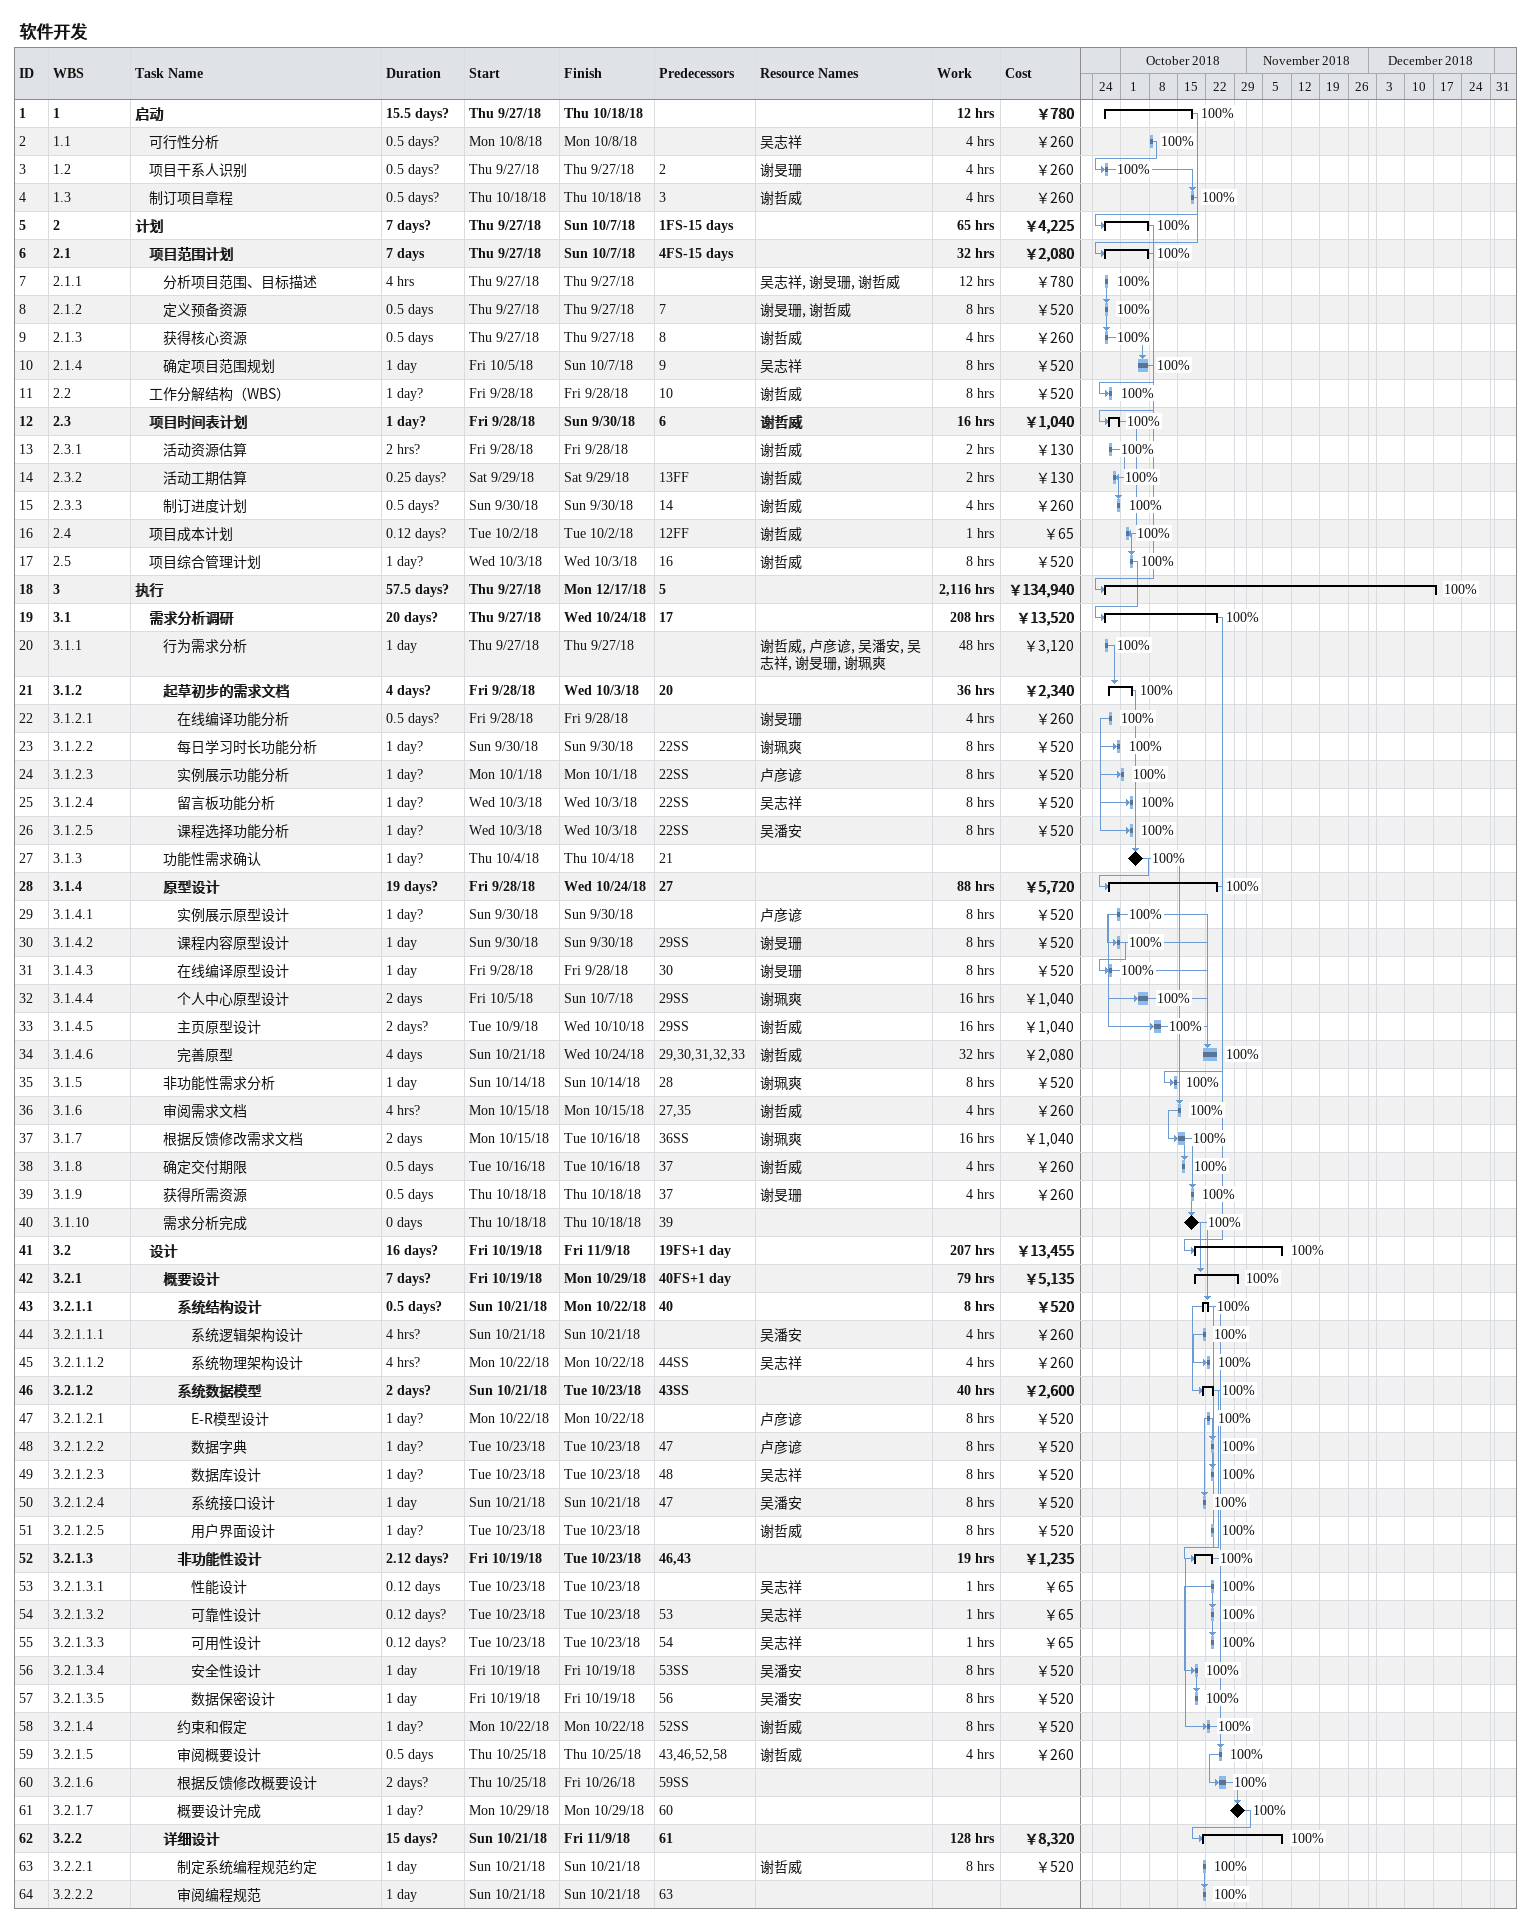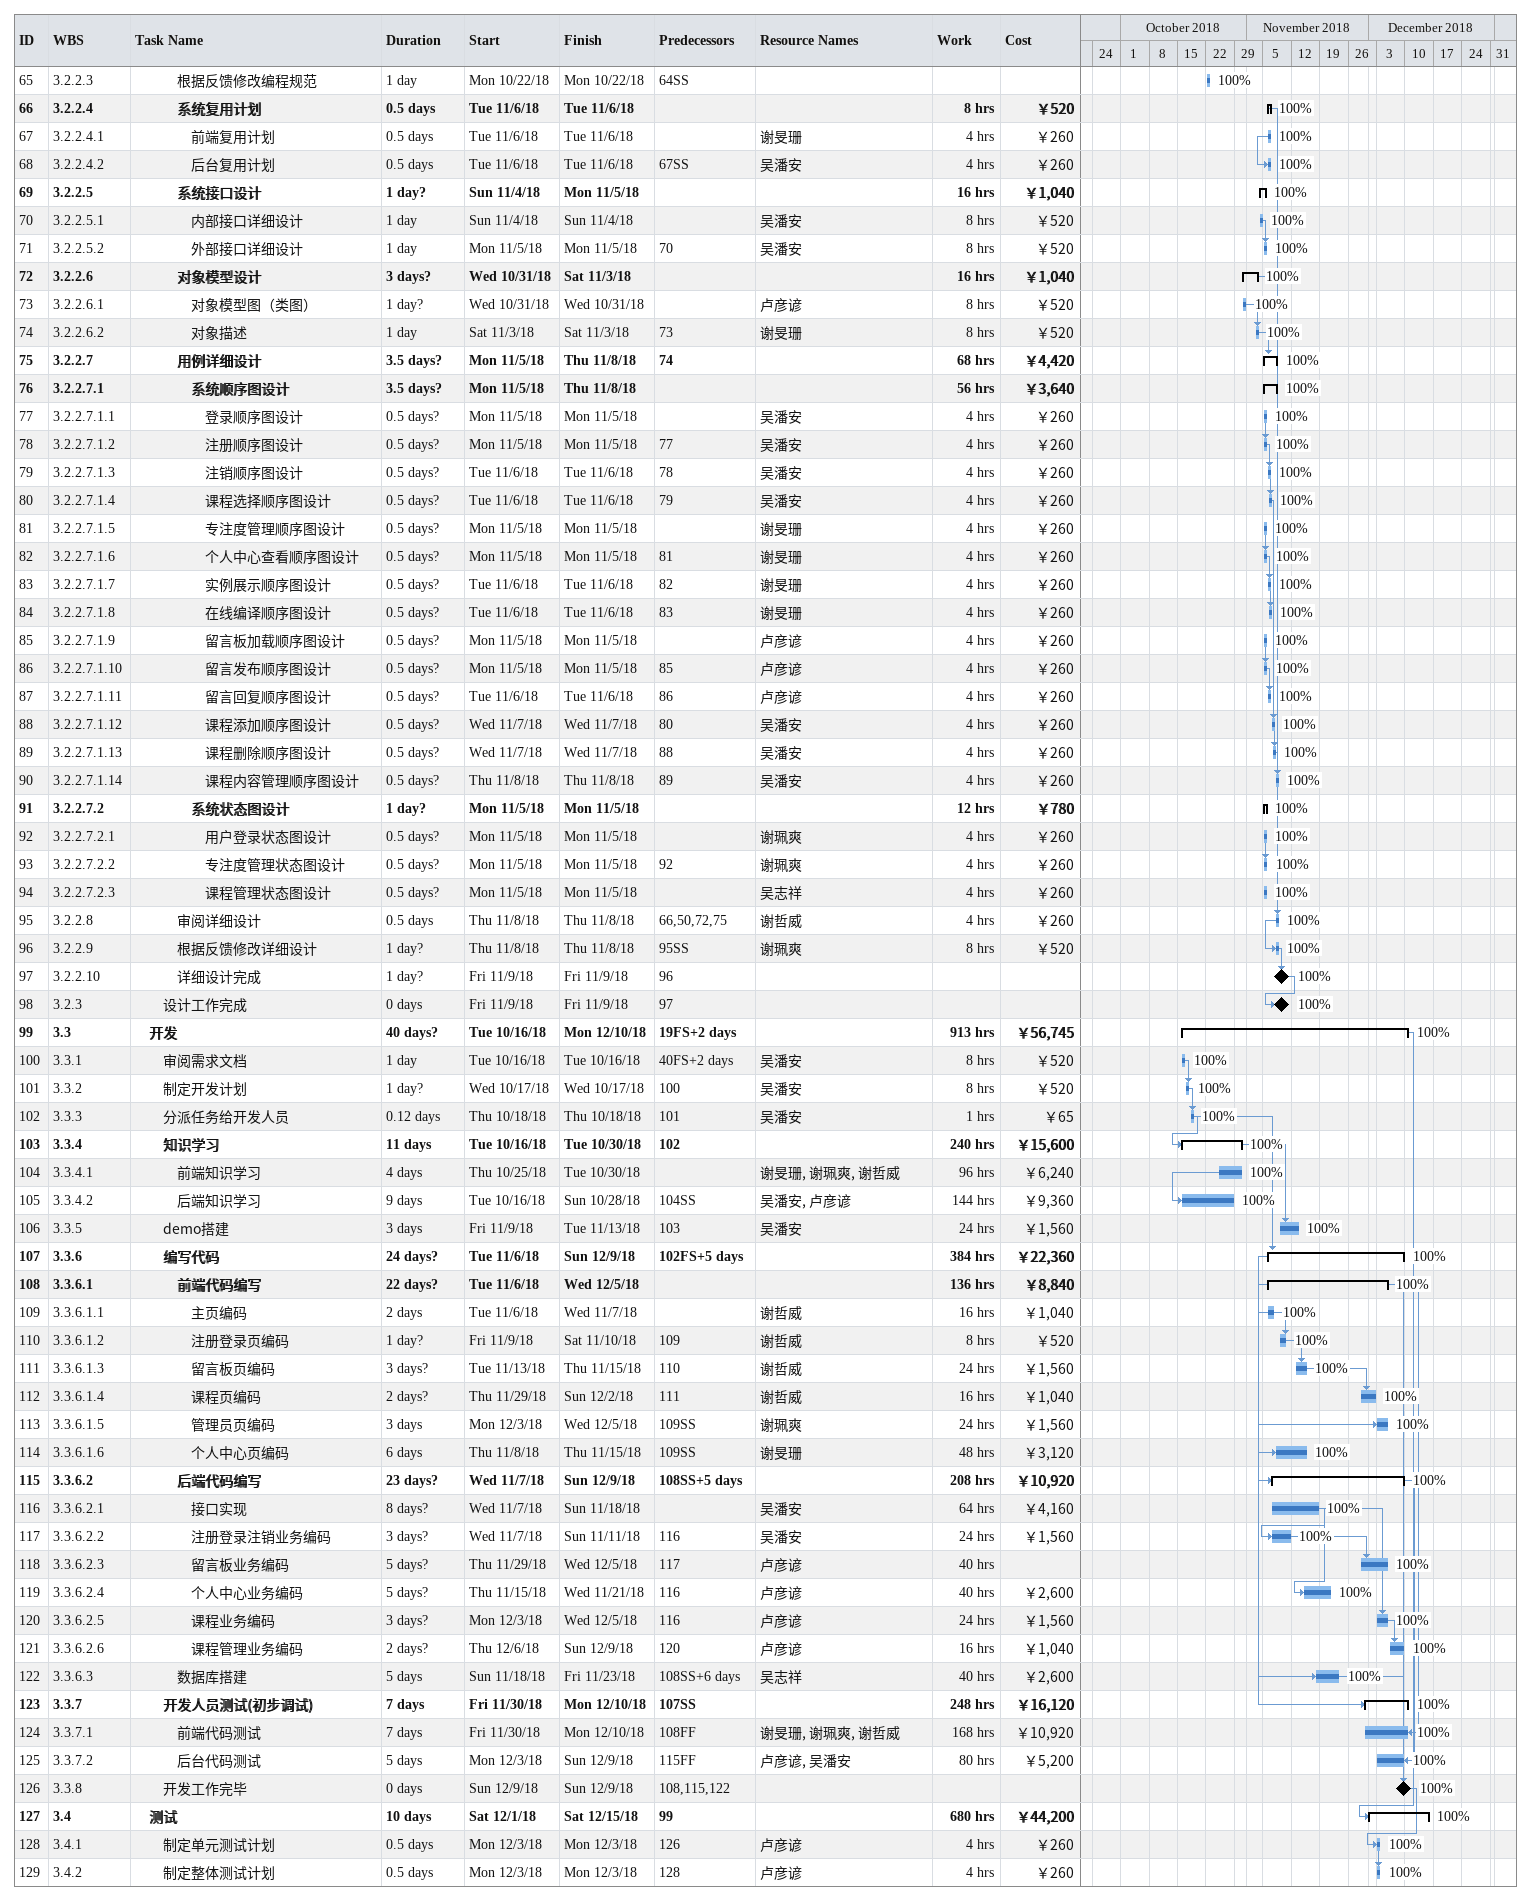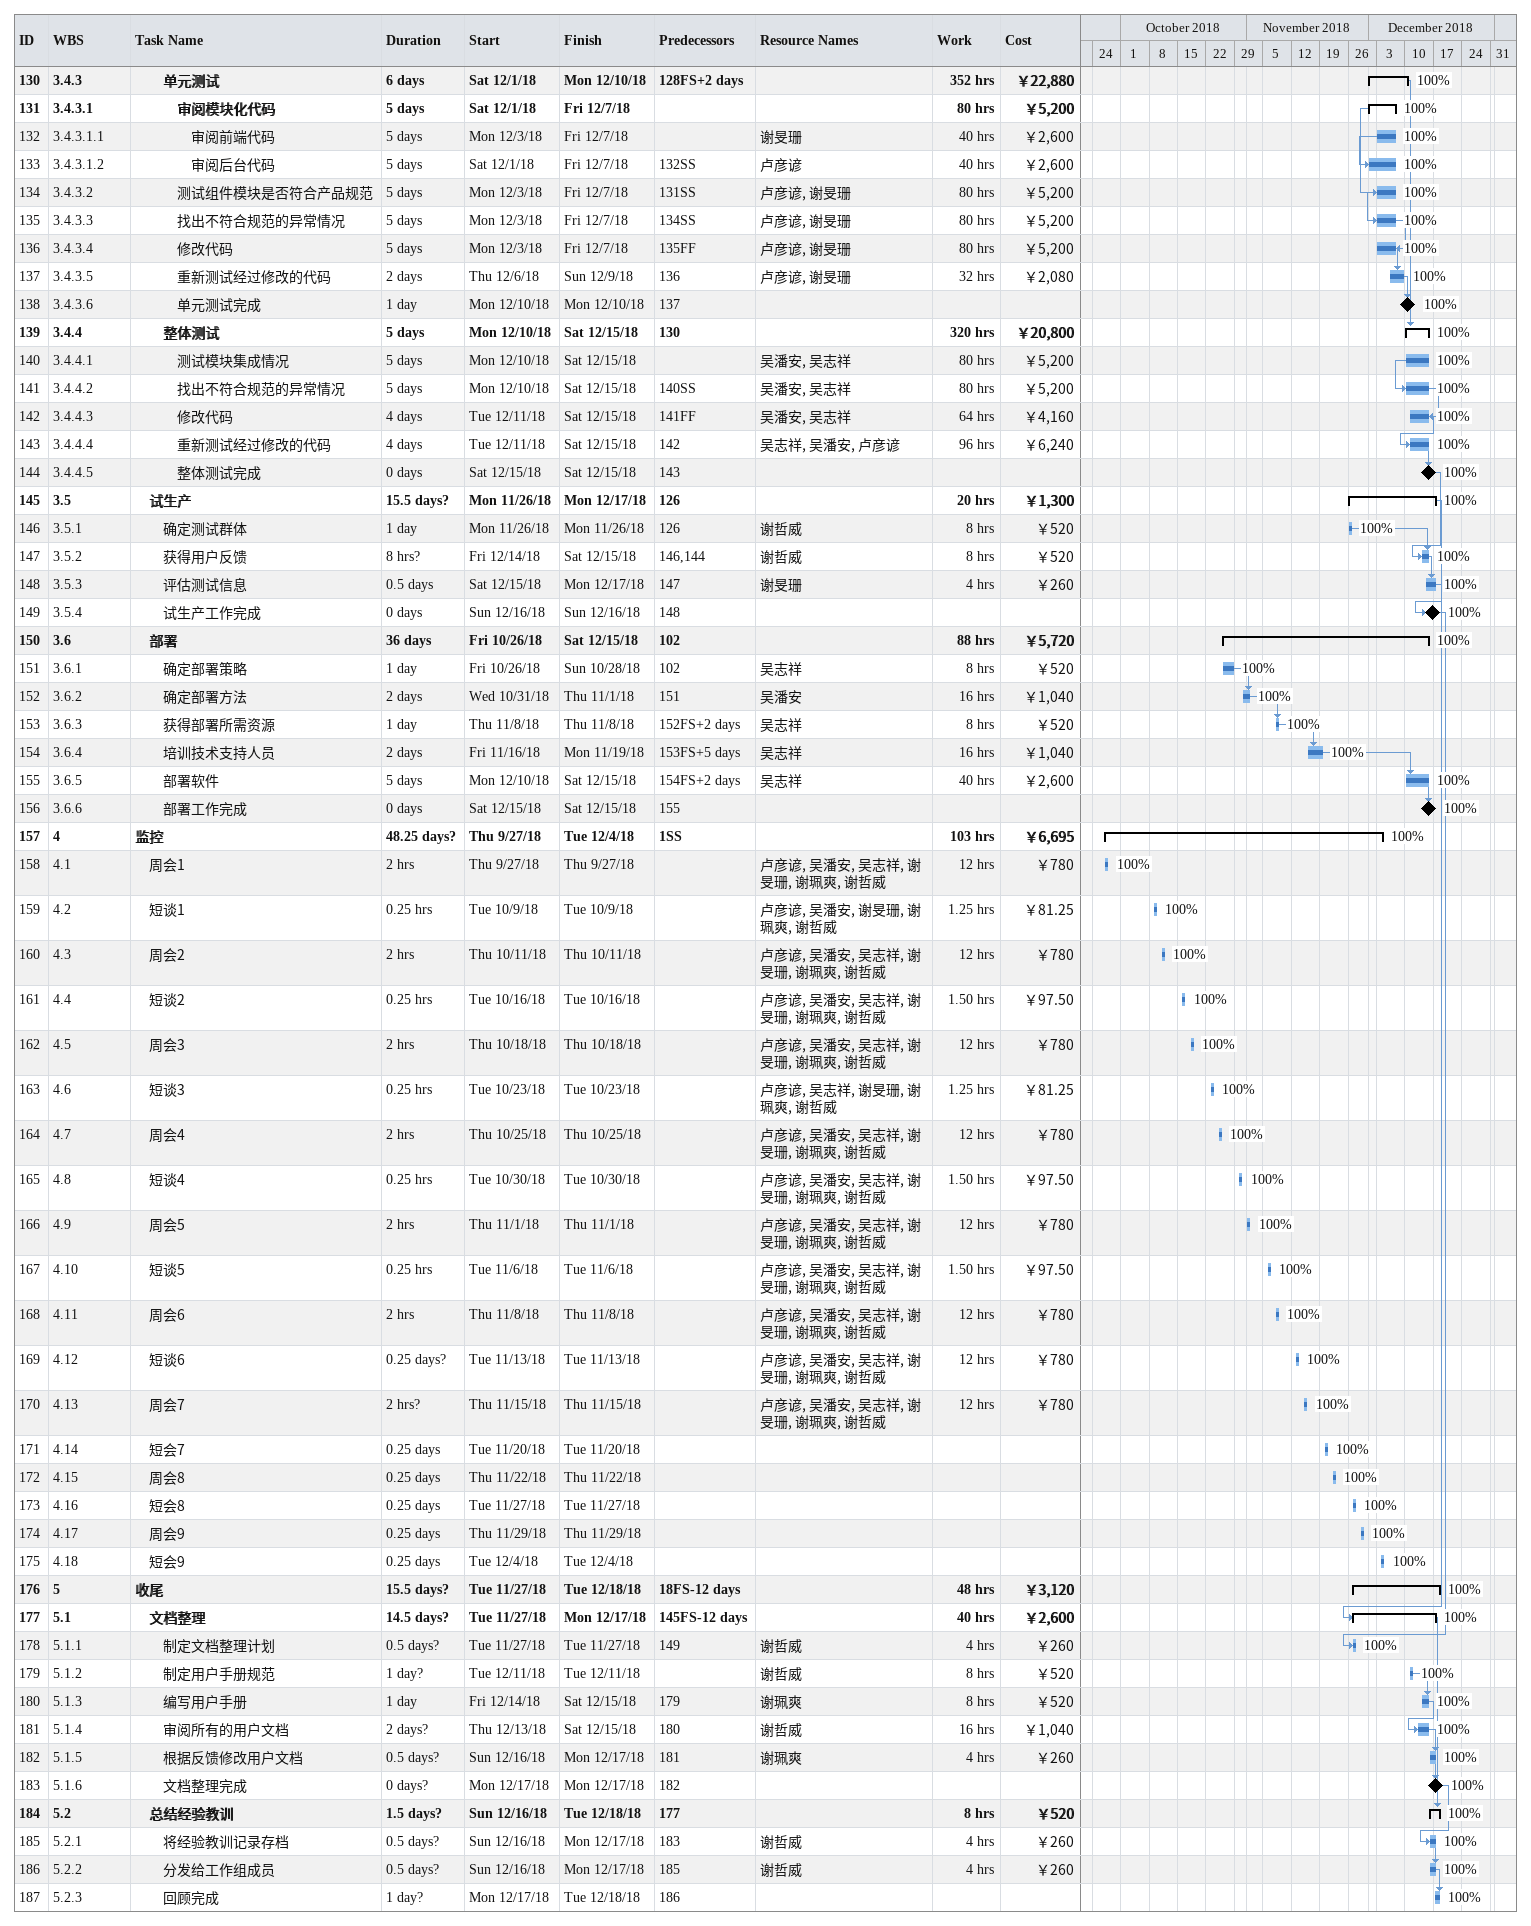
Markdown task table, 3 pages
软件开发

| ID | WBS | Task | Duration | Start | Finish | Predecessors | Resources | % complete | Work (h) | Cost (￥) |
|---|---|---|---|---|---|---|---|---|---|---|
| 1 | 1 | **启动** | 15.5d? | 2018-09-27 | 2018-10-18 |  |  | 100 | 12 | 780 |
| 2 | 1.1 | 可行性分析 | 0.5d? | 2018-10-08 | 2018-10-08 |  | 吴志祥 | 100 | 4 | 260 |
| 3 | 1.2 | 项目干系人识别 | 0.5d? | 2018-09-27 | 2018-09-27 | 2 | 谢旻珊 | 100 | 4 | 260 |
| 4 | 1.3 | 制订项目章程 | 0.5d? | 2018-10-18 | 2018-10-18 | 3 | 谢哲威 | 100 | 4 | 260 |
| 5 | 2 | **计划** | 7d? | 2018-09-27 | 2018-10-07 | 1FS-15d |  | 100 | 65 | 4225 |
| 6 | 2.1 | **项目范围计划** | 7d | 2018-09-27 | 2018-10-07 | 4FS-15d |  | 100 | 32 | 2080 |
| 7 | 2.1.1 | 分析项目范围、目标描述 | 4h | 2018-09-27 | 2018-09-27 |  | 吴志祥, 谢旻珊, 谢哲威 | 100 | 12 | 780 |
| 8 | 2.1.2 | 定义预备资源 | 0.5d | 2018-09-27 | 2018-09-27 | 7 | 谢旻珊, 谢哲威 | 100 | 8 | 520 |
| 9 | 2.1.3 | 获得核心资源 | 0.5d | 2018-09-27 | 2018-09-27 | 8 | 谢哲威 | 100 | 4 | 260 |
| 10 | 2.1.4 | 确定项目范围规划 | 1d | 2018-10-05 | 2018-10-07 | 9 | 吴志祥 | 100 | 8 | 520 |
| 11 | 2.2 | 工作分解结构（WBS） | 1d? | 2018-09-28 | 2018-09-28 | 10 | 谢哲威 | 100 | 8 | 520 |
| 12 | 2.3 | **项目时间表计划** | 1d? | 2018-09-28 | 2018-09-30 | 6 | 谢哲威 | 100 | 16 | 1040 |
| 13 | 2.3.1 | 活动资源估算 | 2h? | 2018-09-28 | 2018-09-28 |  | 谢哲威 | 100 | 2 | 130 |
| 14 | 2.3.2 | 活动工期估算 | 0.25d? | 2018-09-29 | 2018-09-29 | 13FF | 谢哲威 | 100 | 2 | 130 |
| 15 | 2.3.3 | 制订进度计划 | 0.5d? | 2018-09-30 | 2018-09-30 | 14 | 谢哲威 | 100 | 4 | 260 |
| 16 | 2.4 | 项目成本计划 | 0.12d? | 2018-10-02 | 2018-10-02 | 12FF | 谢哲威 | 100 | 1 | 65 |
| 17 | 2.5 | 项目综合管理计划 | 1d? | 2018-10-03 | 2018-10-03 | 16 | 谢哲威 | 100 | 8 | 520 |
| 18 | 3 | **执行** | 57.5d? | 2018-09-27 | 2018-12-17 | 5 |  | 100 | 2116 | 134940 |
| 19 | 3.1 | **需求分析调研** | 20d? | 2018-09-27 | 2018-10-24 | 17 |  | 100 | 208 | 13520 |
| 20 | 3.1.1 | 行为需求分析 | 1d | 2018-09-27 | 2018-09-27 |  | 谢哲威, 卢彦谚, 吴潘安, 吴志祥, 谢旻珊, 谢珮爽 | 100 | 48 | 3120 |
| 21 | 3.1.2 | **起草初步的需求文档** | 4d? | 2018-09-28 | 2018-10-03 | 20 |  | 100 | 36 | 2340 |
| 22 | 3.1.2.1 | 在线编译功能分析 | 0.5d? | 2018-09-28 | 2018-09-28 |  | 谢旻珊 | 100 | 4 | 260 |
| 23 | 3.1.2.2 | 每日学习时长功能分析 | 1d? | 2018-09-30 | 2018-09-30 | 22SS | 谢珮爽 | 100 | 8 | 520 |
| 24 | 3.1.2.3 | 实例展示功能分析 | 1d? | 2018-10-01 | 2018-10-01 | 22SS | 卢彦谚 | 100 | 8 | 520 |
| 25 | 3.1.2.4 | 留言板功能分析 | 1d? | 2018-10-03 | 2018-10-03 | 22SS | 吴志祥 | 100 | 8 | 520 |
| 26 | 3.1.2.5 | 课程选择功能分析 | 1d? | 2018-10-03 | 2018-10-03 | 22SS | 吴潘安 | 100 | 8 | 520 |
| 27 | 3.1.3 | 功能性需求确认 | 1d? | 2018-10-04 | 2018-10-04 | 21 |  | 100 |  |  |
| 28 | 3.1.4 | **原型设计** | 19d? | 2018-09-28 | 2018-10-24 | 27 |  | 100 | 88 | 5720 |
| 29 | 3.1.4.1 | 实例展示原型设计 | 1d? | 2018-09-30 | 2018-09-30 |  | 卢彦谚 | 100 | 8 | 520 |
| 30 | 3.1.4.2 | 课程内容原型设计 | 1d | 2018-09-30 | 2018-09-30 | 29SS | 谢旻珊 | 100 | 8 | 520 |
| 31 | 3.1.4.3 | 在线编译原型设计 | 1d | 2018-09-28 | 2018-09-28 | 30 | 谢旻珊 | 100 | 8 | 520 |
| 32 | 3.1.4.4 | 个人中心原型设计 | 2d | 2018-10-05 | 2018-10-07 | 29SS | 谢珮爽 | 100 | 16 | 1040 |
| 33 | 3.1.4.5 | 主页原型设计 | 2d? | 2018-10-09 | 2018-10-10 | 29SS | 谢哲威 | 100 | 16 | 1040 |
| 34 | 3.1.4.6 | 完善原型 | 4d | 2018-10-21 | 2018-10-24 | 29, 30, 31, 32, 33 | 谢哲威 | 100 | 32 | 2080 |
| 35 | 3.1.5 | 非功能性需求分析 | 1d | 2018-10-14 | 2018-10-14 | 28 | 谢珮爽 | 100 | 8 | 520 |
| 36 | 3.1.6 | 审阅需求文档 | 4h? | 2018-10-15 | 2018-10-15 | 27, 35 | 谢哲威 | 100 | 4 | 260 |
| 37 | 3.1.7 | 根据反馈修改需求文档 | 2d | 2018-10-15 | 2018-10-16 | 36SS | 谢珮爽 | 100 | 16 | 1040 |
| 38 | 3.1.8 | 确定交付期限 | 0.5d | 2018-10-16 | 2018-10-16 | 37 | 谢哲威 | 100 | 4 | 260 |
| 39 | 3.1.9 | 获得所需资源 | 0.5d | 2018-10-18 | 2018-10-18 | 37 | 谢旻珊 | 100 | 4 | 260 |
| 40 | 3.1.10 | 需求分析完成 | 0d | 2018-10-18 | 2018-10-18 | 39 |  | 100 |  |  |
| 41 | 3.2 | **设计** | 16d? | 2018-10-19 | 2018-11-09 | 19FS+1d |  | 100 | 207 | 13455 |
| 42 | 3.2.1 | **概要设计** | 7d? | 2018-10-19 | 2018-10-29 | 40FS+1d |  | 100 | 79 | 5135 |
| 43 | 3.2.1.1 | **系统结构设计** | 0.5d? | 2018-10-21 | 2018-10-22 | 40 |  | 100 | 8 | 520 |
| 44 | 3.2.1.1.1 | 系统逻辑架构设计 | 4h? | 2018-10-21 | 2018-10-21 |  | 吴潘安 | 100 | 4 | 260 |
| 45 | 3.2.1.1.2 | 系统物理架构设计 | 4h? | 2018-10-22 | 2018-10-22 | 44SS | 吴志祥 | 100 | 4 | 260 |
| 46 | 3.2.1.2 | **系统数据模型** | 2d? | 2018-10-21 | 2018-10-23 | 43SS |  | 100 | 40 | 2600 |
| 47 | 3.2.1.2.1 | E-R模型设计 | 1d? | 2018-10-22 | 2018-10-22 |  | 卢彦谚 | 100 | 8 | 520 |
| 48 | 3.2.1.2.2 | 数据字典 | 1d? | 2018-10-23 | 2018-10-23 | 47 | 卢彦谚 | 100 | 8 | 520 |
| 49 | 3.2.1.2.3 | 数据库设计 | 1d? | 2018-10-23 | 2018-10-23 | 48 | 吴志祥 | 100 | 8 | 520 |
| 50 | 3.2.1.2.4 | 系统接口设计 | 1d | 2018-10-21 | 2018-10-21 | 47 | 吴潘安 | 100 | 8 | 520 |
| 51 | 3.2.1.2.5 | 用户界面设计 | 1d? | 2018-10-23 | 2018-10-23 |  | 谢哲威 | 100 | 8 | 520 |
| 52 | 3.2.1.3 | **非功能性设计** | 2.12d? | 2018-10-19 | 2018-10-23 | 46, 43 |  | 100 | 19 | 1235 |
| 53 | 3.2.1.3.1 | 性能设计 | 0.12d | 2018-10-23 | 2018-10-23 |  | 吴志祥 | 100 | 1 | 65 |
| 54 | 3.2.1.3.2 | 可靠性设计 | 0.12d? | 2018-10-23 | 2018-10-23 | 53 | 吴志祥 | 100 | 1 | 65 |
| 55 | 3.2.1.3.3 | 可用性设计 | 0.12d? | 2018-10-23 | 2018-10-23 | 54 | 吴志祥 | 100 | 1 | 65 |
| 56 | 3.2.1.3.4 | 安全性设计 | 1d | 2018-10-19 | 2018-10-19 | 53SS | 吴潘安 | 100 | 8 | 520 |
| 57 | 3.2.1.3.5 | 数据保密设计 | 1d | 2018-10-19 | 2018-10-19 | 56 | 吴潘安 | 100 | 8 | 520 |
| 58 | 3.2.1.4 | 约束和假定 | 1d? | 2018-10-22 | 2018-10-22 | 52SS | 谢哲威 | 100 | 8 | 520 |
| 59 | 3.2.1.5 | 审阅概要设计 | 0.5d | 2018-10-25 | 2018-10-25 | 43, 46, 52, 58 | 谢哲威 | 100 | 4 | 260 |
| 60 | 3.2.1.6 | 根据反馈修改概要设计 | 2d? | 2018-10-25 | 2018-10-26 | 59SS |  | 100 |  |  |
| 61 | 3.2.1.7 | 概要设计完成 | 1d? | 2018-10-29 | 2018-10-29 | 60 |  | 100 |  |  |
| 62 | 3.2.2 | **详细设计** | 15d? | 2018-10-21 | 2018-11-09 | 61 |  | 100 | 128 | 8320 |
| 63 | 3.2.2.1 | 制定系统编程规范约定 | 1d | 2018-10-21 | 2018-10-21 |  | 谢哲威 | 100 | 8 | 520 |
| 64 | 3.2.2.2 | 审阅编程规范 | 1d | 2018-10-21 | 2018-10-21 | 63 |  | 100 |  |  |
| 65 | 3.2.2.3 | 根据反馈修改编程规范 | 1d | 2018-10-22 | 2018-10-22 | 64SS |  | 100 |  |  |
| 66 | 3.2.2.4 | **系统复用计划** | 0.5d | 2018-11-06 | 2018-11-06 |  |  | 100 | 8 | 520 |
| 67 | 3.2.2.4.1 | 前端复用计划 | 0.5d | 2018-11-06 | 2018-11-06 |  | 谢旻珊 | 100 | 4 | 260 |
| 68 | 3.2.2.4.2 | 后台复用计划 | 0.5d | 2018-11-06 | 2018-11-06 | 67SS | 吴潘安 | 100 | 4 | 260 |
| 69 | 3.2.2.5 | **系统接口设计** | 1d? | 2018-11-04 | 2018-11-05 |  |  | 100 | 16 | 1040 |
| 70 | 3.2.2.5.1 | 内部接口详细设计 | 1d | 2018-11-04 | 2018-11-04 |  | 吴潘安 | 100 | 8 | 520 |
| 71 | 3.2.2.5.2 | 外部接口详细设计 | 1d | 2018-11-05 | 2018-11-05 | 70 | 吴潘安 | 100 | 8 | 520 |
| 72 | 3.2.2.6 | **对象模型设计** | 3d? | 2018-10-31 | 2018-11-03 |  |  | 100 | 16 | 1040 |
| 73 | 3.2.2.6.1 | 对象模型图（类图） | 1d? | 2018-10-31 | 2018-10-31 |  | 卢彦谚 | 100 | 8 | 520 |
| 74 | 3.2.2.6.2 | 对象描述 | 1d | 2018-11-03 | 2018-11-03 | 73 | 谢旻珊 | 100 | 8 | 520 |
| 75 | 3.2.2.7 | **用例详细设计** | 3.5d? | 2018-11-05 | 2018-11-08 | 74 |  | 100 | 68 | 4420 |
| 76 | 3.2.2.7.1 | **系统顺序图设计** | 3.5d? | 2018-11-05 | 2018-11-08 |  |  | 100 | 56 | 3640 |
| 77 | 3.2.2.7.1.1 | 登录顺序图设计 | 0.5d? | 2018-11-05 | 2018-11-05 |  | 吴潘安 | 100 | 4 | 260 |
| 78 | 3.2.2.7.1.2 | 注册顺序图设计 | 0.5d? | 2018-11-05 | 2018-11-05 | 77 | 吴潘安 | 100 | 4 | 260 |
| 79 | 3.2.2.7.1.3 | 注销顺序图设计 | 0.5d? | 2018-11-06 | 2018-11-06 | 78 | 吴潘安 | 100 | 4 | 260 |
| 80 | 3.2.2.7.1.4 | 课程选择顺序图设计 | 0.5d? | 2018-11-06 | 2018-11-06 | 79 | 吴潘安 | 100 | 4 | 260 |
| 81 | 3.2.2.7.1.5 | 专注度管理顺序图设计 | 0.5d? | 2018-11-05 | 2018-11-05 |  | 谢旻珊 | 100 | 4 | 260 |
| 82 | 3.2.2.7.1.6 | 个人中心查看顺序图设计 | 0.5d? | 2018-11-05 | 2018-11-05 | 81 | 谢旻珊 | 100 | 4 | 260 |
| 83 | 3.2.2.7.1.7 | 实例展示顺序图设计 | 0.5d? | 2018-11-06 | 2018-11-06 | 82 | 谢旻珊 | 100 | 4 | 260 |
| 84 | 3.2.2.7.1.8 | 在线编译顺序图设计 | 0.5d? | 2018-11-06 | 2018-11-06 | 83 | 谢旻珊 | 100 | 4 | 260 |
| 85 | 3.2.2.7.1.9 | 留言板加载顺序图设计 | 0.5d? | 2018-11-05 | 2018-11-05 |  | 卢彦谚 | 100 | 4 | 260 |
| 86 | 3.2.2.7.1.10 | 留言发布顺序图设计 | 0.5d? | 2018-11-05 | 2018-11-05 | 85 | 卢彦谚 | 100 | 4 | 260 |
| 87 | 3.2.2.7.1.11 | 留言回复顺序图设计 | 0.5d? | 2018-11-06 | 2018-11-06 | 86 | 卢彦谚 | 100 | 4 | 260 |
| 88 | 3.2.2.7.1.12 | 课程添加顺序图设计 | 0.5d? | 2018-11-07 | 2018-11-07 | 80 | 吴潘安 | 100 | 4 | 260 |
| 89 | 3.2.2.7.1.13 | 课程删除顺序图设计 | 0.5d? | 2018-11-07 | 2018-11-07 | 88 | 吴潘安 | 100 | 4 | 260 |
| 90 | 3.2.2.7.1.14 | 课程内容管理顺序图设计 | 0.5d? | 2018-11-08 | 2018-11-08 | 89 | 吴潘安 | 100 | 4 | 260 |
| 91 | 3.2.2.7.2 | **系统状态图设计** | 1d? | 2018-11-05 | 2018-11-05 |  |  | 100 | 12 | 780 |
| 92 | 3.2.2.7.2.1 | 用户登录状态图设计 | 0.5d? | 2018-11-05 | 2018-11-05 |  | 谢珮爽 | 100 | 4 | 260 |
| 93 | 3.2.2.7.2.2 | 专注度管理状态图设计 | 0.5d? | 2018-11-05 | 2018-11-05 | 92 | 谢珮爽 | 100 | 4 | 260 |
| 94 | 3.2.2.7.2.3 | 课程管理状态图设计 | 0.5d? | 2018-11-05 | 2018-11-05 |  | 吴志祥 | 100 | 4 | 260 |
| 95 | 3.2.2.8 | 审阅详细设计 | 0.5d | 2018-11-08 | 2018-11-08 | 66, 50, 72, 75 | 谢哲威 | 100 | 4 | 260 |
| 96 | 3.2.2.9 | 根据反馈修改详细设计 | 1d? | 2018-11-08 | 2018-11-08 | 95SS | 谢珮爽 | 100 | 8 | 520 |
| 97 | 3.2.2.10 | 详细设计完成 | 1d? | 2018-11-09 | 2018-11-09 | 96 |  | 100 |  |  |
| 98 | 3.2.3 | 设计工作完成 | 0d | 2018-11-09 | 2018-11-09 | 97 |  | 100 |  |  |
| 99 | 3.3 | **开发** | 40d? | 2018-10-16 | 2018-12-10 | 19FS+2d |  | 100 | 913 | 56745 |
| 100 | 3.3.1 | 审阅需求文档 | 1d | 2018-10-16 | 2018-10-16 | 40FS+2d | 吴潘安 | 100 | 8 | 520 |
| 101 | 3.3.2 | 制定开发计划 | 1d? | 2018-10-17 | 2018-10-17 | 100 | 吴潘安 | 100 | 8 | 520 |
| 102 | 3.3.3 | 分派任务给开发人员 | 0.12d | 2018-10-18 | 2018-10-18 | 101 | 吴潘安 | 100 | 1 | 65 |
| 103 | 3.3.4 | **知识学习** | 11d | 2018-10-16 | 2018-10-30 | 102 |  | 100 | 240 | 15600 |
| 104 | 3.3.4.1 | 前端知识学习 | 4d | 2018-10-25 | 2018-10-30 |  | 谢旻珊, 谢珮爽, 谢哲威 | 100 | 96 | 6240 |
| 105 | 3.3.4.2 | 后端知识学习 | 9d | 2018-10-16 | 2018-10-28 | 104SS | 吴潘安, 卢彦谚 | 100 | 144 | 9360 |
| 106 | 3.3.5 | demo搭建 | 3d | 2018-11-09 | 2018-11-13 | 103 | 吴潘安 | 100 | 24 | 1560 |
| 107 | 3.3.6 | **编写代码** | 24d? | 2018-11-06 | 2018-12-09 | 102FS+5d |  | 100 | 384 | 22360 |
| 108 | 3.3.6.1 | **前端代码编写** | 22d? | 2018-11-06 | 2018-12-05 |  |  | 100 | 136 | 8840 |
| 109 | 3.3.6.1.1 | 主页编码 | 2d | 2018-11-06 | 2018-11-07 |  | 谢哲威 | 100 | 16 | 1040 |
| 110 | 3.3.6.1.2 | 注册登录页编码 | 1d? | 2018-11-09 | 2018-11-10 | 109 | 谢哲威 | 100 | 8 | 520 |
| 111 | 3.3.6.1.3 | 留言板页编码 | 3d? | 2018-11-13 | 2018-11-15 | 110 | 谢哲威 | 100 | 24 | 1560 |
| 112 | 3.3.6.1.4 | 课程页编码 | 2d? | 2018-11-29 | 2018-12-02 | 111 | 谢哲威 | 100 | 16 | 1040 |
| 113 | 3.3.6.1.5 | 管理员页编码 | 3d | 2018-12-03 | 2018-12-05 | 109SS | 谢珮爽 | 100 | 24 | 1560 |
| 114 | 3.3.6.1.6 | 个人中心页编码 | 6d | 2018-11-08 | 2018-11-15 | 109SS | 谢旻珊 | 100 | 48 | 3120 |
| 115 | 3.3.6.2 | **后端代码编写** | 23d? | 2018-11-07 | 2018-12-09 | 108SS+5d |  | 100 | 208 | 10920 |
| 116 | 3.3.6.2.1 | 接口实现 | 8d? | 2018-11-07 | 2018-11-18 |  | 吴潘安 | 100 | 64 | 4160 |
| 117 | 3.3.6.2.2 | 注册登录注销业务编码 | 3d? | 2018-11-07 | 2018-11-11 | 116 | 吴潘安 | 100 | 24 | 1560 |
| 118 | 3.3.6.2.3 | 留言板业务编码 | 5d? | 2018-11-29 | 2018-12-05 | 117 | 卢彦谚 | 100 | 40 |  |
| 119 | 3.3.6.2.4 | 个人中心业务编码 | 5d? | 2018-11-15 | 2018-11-21 | 116 | 卢彦谚 | 100 | 40 | 2600 |
| 120 | 3.3.6.2.5 | 课程业务编码 | 3d? | 2018-12-03 | 2018-12-05 | 116 | 卢彦谚 | 100 | 24 | 1560 |
| 121 | 3.3.6.2.6 | 课程管理业务编码 | 2d? | 2018-12-06 | 2018-12-09 | 120 | 卢彦谚 | 100 | 16 | 1040 |
| 122 | 3.3.6.3 | 数据库搭建 | 5d | 2018-11-18 | 2018-11-23 | 108SS+6d | 吴志祥 | 100 | 40 | 2600 |
| 123 | 3.3.7 | **开发人员测试(初步调试)** | 7d | 2018-11-30 | 2018-12-10 | 107SS |  | 100 | 248 | 16120 |
| 124 | 3.3.7.1 | 前端代码测试 | 7d | 2018-11-30 | 2018-12-10 | 108FF | 谢旻珊, 谢珮爽, 谢哲威 | 100 | 168 | 10920 |
| 125 | 3.3.7.2 | 后台代码测试 | 5d | 2018-12-03 | 2018-12-09 | 115FF | 卢彦谚, 吴潘安 | 100 | 80 | 5200 |
| 126 | 3.3.8 | 开发工作完毕 | 0d | 2018-12-09 | 2018-12-09 | 108, 115, 122 |  | 100 |  |  |
| 127 | 3.4 | **测试** | 10d | 2018-12-01 | 2018-12-15 | 99 |  | 100 | 680 | 44200 |
| 128 | 3.4.1 | 制定单元测试计划 | 0.5d | 2018-12-03 | 2018-12-03 | 126 | 卢彦谚 | 100 | 4 | 260 |
| 129 | 3.4.2 | 制定整体测试计划 | 0.5d | 2018-12-03 | 2018-12-03 | 128 | 卢彦谚 | 100 | 4 | 260 |
| 130 | 3.4.3 | **单元测试** | 6d | 2018-12-01 | 2018-12-10 | 128FS+2d |  | 100 | 352 | 22880 |
| 131 | 3.4.3.1 | **审阅模块化代码** | 5d | 2018-12-01 | 2018-12-07 |  |  | 100 | 80 | 5200 |
| 132 | 3.4.3.1.1 | 审阅前端代码 | 5d | 2018-12-03 | 2018-12-07 |  | 谢旻珊 | 100 | 40 | 2600 |
| 133 | 3.4.3.1.2 | 审阅后台代码 | 5d | 2018-12-01 | 2018-12-07 | 132SS | 卢彦谚 | 100 | 40 | 2600 |
| 134 | 3.4.3.2 | 测试组件模块是否符合产品规范 | 5d | 2018-12-03 | 2018-12-07 | 131SS | 卢彦谚, 谢旻珊 | 100 | 80 | 5200 |
| 135 | 3.4.3.3 | 找出不符合规范的异常情况 | 5d | 2018-12-03 | 2018-12-07 | 134SS | 卢彦谚, 谢旻珊 | 100 | 80 | 5200 |
| 136 | 3.4.3.4 | 修改代码 | 5d | 2018-12-03 | 2018-12-07 | 135FF | 卢彦谚, 谢旻珊 | 100 | 80 | 5200 |
| 137 | 3.4.3.5 | 重新测试经过修改的代码 | 2d | 2018-12-06 | 2018-12-09 | 136 | 卢彦谚, 谢旻珊 | 100 | 32 | 2080 |
| 138 | 3.4.3.6 | 单元测试完成 | 1d | 2018-12-10 | 2018-12-10 | 137 |  | 100 |  |  |
| 139 | 3.4.4 | **整体测试** | 5d | 2018-12-10 | 2018-12-15 | 130 |  | 100 | 320 | 20800 |
| 140 | 3.4.4.1 | 测试模块集成情况 | 5d | 2018-12-10 | 2018-12-15 |  | 吴潘安, 吴志祥 | 100 | 80 | 5200 |
| 141 | 3.4.4.2 | 找出不符合规范的异常情况 | 5d | 2018-12-10 | 2018-12-15 | 140SS | 吴潘安, 吴志祥 | 100 | 80 | 5200 |
| 142 | 3.4.4.3 | 修改代码 | 4d | 2018-12-11 | 2018-12-15 | 141FF | 吴潘安, 吴志祥 | 100 | 64 | 4160 |
| 143 | 3.4.4.4 | 重新测试经过修改的代码 | 4d | 2018-12-11 | 2018-12-15 | 142 | 吴志祥, 吴潘安, 卢彦谚 | 100 | 96 | 6240 |
| 144 | 3.4.4.5 | 整体测试完成 | 0d | 2018-12-15 | 2018-12-15 | 143 |  | 100 |  |  |
| 145 | 3.5 | **试生产** | 15.5d? | 2018-11-26 | 2018-12-17 | 126 |  | 100 | 20 | 1300 |
| 146 | 3.5.1 | 确定测试群体 | 1d | 2018-11-26 | 2018-11-26 | 126 | 谢哲威 | 100 | 8 | 520 |
| 147 | 3.5.2 | 获得用户反馈 | 8h? | 2018-12-14 | 2018-12-15 | 146, 144 | 谢哲威 | 100 | 8 | 520 |
| 148 | 3.5.3 | 评估测试信息 | 0.5d | 2018-12-15 | 2018-12-17 | 147 | 谢旻珊 | 100 | 4 | 260 |
| 149 | 3.5.4 | 试生产工作完成 | 0d | 2018-12-16 | 2018-12-16 | 148 |  | 100 |  |  |
| 150 | 3.6 | **部署** | 36d | 2018-10-26 | 2018-12-15 | 102 |  | 100 | 88 | 5720 |
| 151 | 3.6.1 | 确定部署策略 | 1d | 2018-10-26 | 2018-10-28 | 102 | 吴志祥 | 100 | 8 | 520 |
| 152 | 3.6.2 | 确定部署方法 | 2d | 2018-10-31 | 2018-11-01 | 151 | 吴潘安 | 100 | 16 | 1040 |
| 153 | 3.6.3 | 获得部署所需资源 | 1d | 2018-11-08 | 2018-11-08 | 152FS+2d | 吴志祥 | 100 | 8 | 520 |
| 154 | 3.6.4 | 培训技术支持人员 | 2d | 2018-11-16 | 2018-11-19 | 153FS+5d | 吴志祥 | 100 | 16 | 1040 |
| 155 | 3.6.5 | 部署软件 | 5d | 2018-12-10 | 2018-12-15 | 154FS+2d | 吴志祥 | 100 | 40 | 2600 |
| 156 | 3.6.6 | 部署工作完成 | 0d | 2018-12-15 | 2018-12-15 | 155 |  | 100 |  |  |
| 157 | 4 | **监控** | 48.25d? | 2018-09-27 | 2018-12-04 | 1SS |  | 100 | 103 | 6695 |
| 158 | 4.1 | 周会1 | 2h | 2018-09-27 | 2018-09-27 |  | 卢彦谚, 吴潘安, 吴志祥, 谢旻珊, 谢珮爽, 谢哲威 | 100 | 12 | 780 |
| 159 | 4.2 | 短谈1 | 0.25h | 2018-10-09 | 2018-10-09 |  | 卢彦谚, 吴潘安, 谢旻珊, 谢珮爽, 谢哲威 | 100 | 1.25 | 81.25 |
| 160 | 4.3 | 周会2 | 2h | 2018-10-11 | 2018-10-11 |  | 卢彦谚, 吴潘安, 吴志祥, 谢旻珊, 谢珮爽, 谢哲威 | 100 | 12 | 780 |
| 161 | 4.4 | 短谈2 | 0.25h | 2018-10-16 | 2018-10-16 |  | 卢彦谚, 吴潘安, 吴志祥, 谢旻珊, 谢珮爽, 谢哲威 | 100 | 1.50 | 97.50 |
| 162 | 4.5 | 周会3 | 2h | 2018-10-18 | 2018-10-18 |  | 卢彦谚, 吴潘安, 吴志祥, 谢旻珊, 谢珮爽, 谢哲威 | 100 | 12 | 780 |
| 163 | 4.6 | 短谈3 | 0.25h | 2018-10-23 | 2018-10-23 |  | 卢彦谚, 吴志祥, 谢旻珊, 谢珮爽, 谢哲威 | 100 | 1.25 | 81.25 |
| 164 | 4.7 | 周会4 | 2h | 2018-10-25 | 2018-10-25 |  | 卢彦谚, 吴潘安, 吴志祥, 谢旻珊, 谢珮爽, 谢哲威 | 100 | 12 | 780 |
| 165 | 4.8 | 短谈4 | 0.25h | 2018-10-30 | 2018-10-30 |  | 卢彦谚, 吴潘安, 吴志祥, 谢旻珊, 谢珮爽, 谢哲威 | 100 | 1.50 | 97.50 |
| 166 | 4.9 | 周会5 | 2h | 2018-11-01 | 2018-11-01 |  | 卢彦谚, 吴潘安, 吴志祥, 谢旻珊, 谢珮爽, 谢哲威 | 100 | 12 | 780 |
| 167 | 4.10 | 短谈5 | 0.25h | 2018-11-06 | 2018-11-06 |  | 卢彦谚, 吴潘安, 吴志祥, 谢旻珊, 谢珮爽, 谢哲威 | 100 | 1.50 | 97.50 |
| 168 | 4.11 | 周会6 | 2h | 2018-11-08 | 2018-11-08 |  | 卢彦谚, 吴潘安, 吴志祥, 谢旻珊, 谢珮爽, 谢哲威 | 100 | 12 | 780 |
| 169 | 4.12 | 短谈6 | 0.25d? | 2018-11-13 | 2018-11-13 |  | 卢彦谚, 吴潘安, 吴志祥, 谢旻珊, 谢珮爽, 谢哲威 | 100 | 12 | 780 |
| 170 | 4.13 | 周会7 | 2h? | 2018-11-15 | 2018-11-15 |  | 卢彦谚, 吴潘安, 吴志祥, 谢旻珊, 谢珮爽, 谢哲威 | 100 | 12 | 780 |
| 171 | 4.14 | 短会7 | 0.25d | 2018-11-20 | 2018-11-20 |  |  | 100 |  |  |
| 172 | 4.15 | 周会8 | 0.25d | 2018-11-22 | 2018-11-22 |  |  | 100 |  |  |
| 173 | 4.16 | 短会8 | 0.25d | 2018-11-27 | 2018-11-27 |  |  | 100 |  |  |
| 174 | 4.17 | 周会9 | 0.25d | 2018-11-29 | 2018-11-29 |  |  | 100 |  |  |
| 175 | 4.18 | 短会9 | 0.25d | 2018-12-04 | 2018-12-04 |  |  | 100 |  |  |
| 176 | 5 | **收尾** | 15.5d? | 2018-11-27 | 2018-12-18 | 18FS-12d |  | 100 | 48 | 3120 |
| 177 | 5.1 | **文档整理** | 14.5d? | 2018-11-27 | 2018-12-17 | 145FS-12d |  | 100 | 40 | 2600 |
| 178 | 5.1.1 | 制定文档整理计划 | 0.5d? | 2018-11-27 | 2018-11-27 | 149 | 谢哲威 | 100 | 4 | 260 |
| 179 | 5.1.2 | 制定用户手册规范 | 1d? | 2018-12-11 | 2018-12-11 |  | 谢哲威 | 100 | 8 | 520 |
| 180 | 5.1.3 | 编写用户手册 | 1d | 2018-12-14 | 2018-12-15 | 179 | 谢珮爽 | 100 | 8 | 520 |
| 181 | 5.1.4 | 审阅所有的用户文档 | 2d? | 2018-12-13 | 2018-12-15 | 180 | 谢哲威 | 100 | 16 | 1040 |
| 182 | 5.1.5 | 根据反馈修改用户文档 | 0.5d? | 2018-12-16 | 2018-12-17 | 181 | 谢珮爽 | 100 | 4 | 260 |
| 183 | 5.1.6 | 文档整理完成 | 0d? | 2018-12-17 | 2018-12-17 | 182 |  | 100 |  |  |
| 184 | 5.2 | **总结经验教训** | 1.5d? | 2018-12-16 | 2018-12-18 | 177 |  | 100 | 8 | 520 |
| 185 | 5.2.1 | 将经验教训记录存档 | 0.5d? | 2018-12-16 | 2018-12-17 | 183 | 谢哲威 | 100 | 4 | 260 |
| 186 | 5.2.2 | 分发给工作组成员 | 0.5d? | 2018-12-16 | 2018-12-17 | 185 | 谢哲威 | 100 | 4 | 260 |
| 187 | 5.2.3 | 回顾完成 | 1d? | 2018-12-17 | 2018-12-18 | 186 |  | 100 |  |  |
